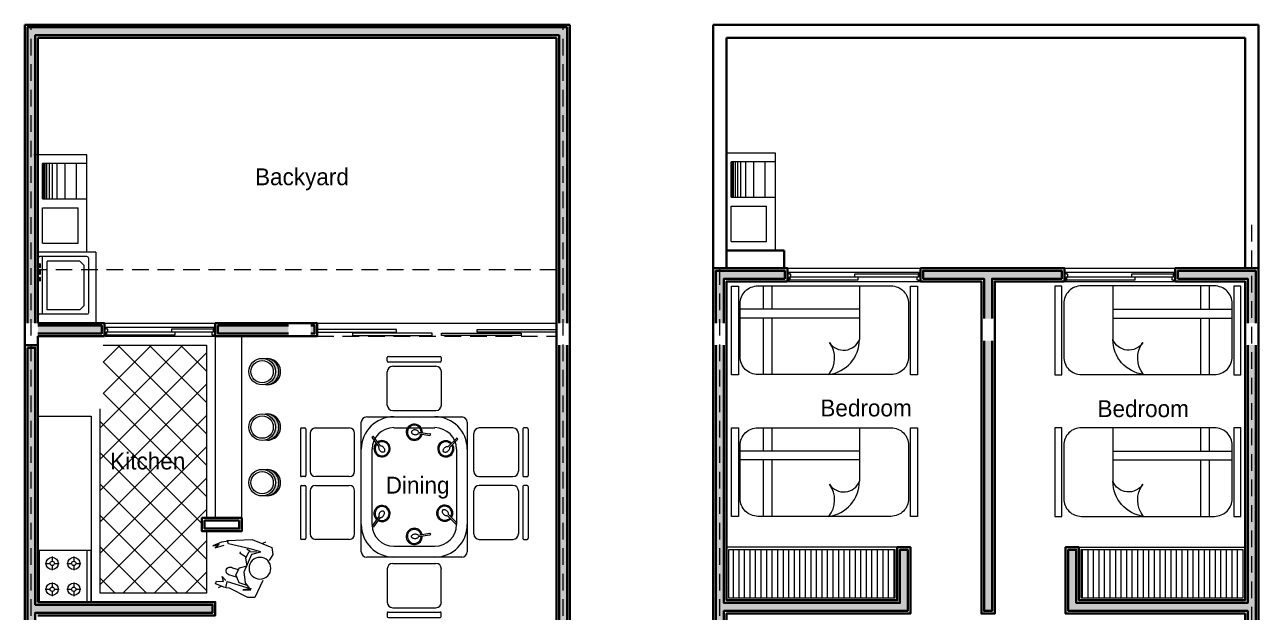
# Model space of a CAD drawing. Header units: inches. Extents: x 26.6 to 66.9, y -8.9 to 33.5.
# Drawn here: x 26.78 to 40.7, y 26.85 to 33.48 of the extents above; entities that cross this region are included whole.
import ezdxf

# ---------------------------------------------------------------- set-up
doc = ezdxf.new("R2010")
doc.units = ezdxf.units.IN
doc.header["$MEASUREMENT"] = 0
doc.linetypes.add('DASHED2', pattern=[0.375, 0.25, -0.125])
doc.linetypes.add('NASCOSTA', pattern=[0.375, 0.25, -0.125])
doc.layers.add('01-Text 1 75 int', color=250, linetype='Continuous')
doc.layers.add('17', color=147, linetype='Continuous')
for name, color, linetype, lineweight in [('13', 255, 'Continuous', 5), ('14', 255, 'Continuous', 5), ('2', 7, 'Continuous', 0), ('DOOR WINDOW 1 75', 251, 'Continuous', 9), ('FURNITURE E 1 75', 252, 'Continuous', 13), ('HATCH A 1 75', 9, 'Continuous', 0), ('SEGMENTED 1 75', 253, 'DASHED2', 5), ('WALL 1 75', 250, 'Continuous', 35)]:
    doc.layers.add(name, color=color, linetype=linetype, lineweight=lineweight)
doc.styles.add('SS_Projects_75_notes_interior', font='', dxfattribs={"height": 0.19})
doc.styles.get('SS_Projects_75_notes_interior').set_extended_font_data('Bahnschrift')

# ---------------------------------------------------------------- blocks, each defined once
blk = doc.blocks.new('Estufa')
for p, q in [((-0.3, -0.07), (0.3, -0.07)), ((-0.15, -0.195), (-0.15, -0.14)), ((0.15, -0.195), (0.15, -0.14)), ((-0.23, -0.22), (-0.175, -0.22)), ((-0.15, -0.3), (-0.15, -0.245)), ((-0.125, -0.22), (-0.07, -0.22)), ((0.07, -0.22), (0.125, -0.22)), ((0.15, -0.3), (0.15, -0.245)), ((0.175, -0.22), (0.23, -0.22)), ((-0.15, -0.445), (-0.15, -0.39)), ((0.15, -0.445), (0.15, -0.39)), ((-0.23, -0.47), (-0.175, -0.47)), ((-0.15, -0.55), (-0.15, -0.495)), ((-0.125, -0.47), (-0.07, -0.47)), ((0.07, -0.47), (0.125, -0.47)), ((0.15, -0.55), (0.15, -0.495)), ((0.175, -0.47), (0.23, -0.47)), ((-0.3, -0.62), (-0.3, -0.635)), ((-0.3, -0.635), (0.3, -0.635)), ((0.3, -0.635), (0.3, -0.62))]:
    blk.add_line(p, q)
blk.add_lwpolyline([(-0.3, -0.62), (0.3, -0.62), (0.3, -0.02), (-0.3, -0.02)], close=True)
for centre, radius in [((-0.15, -0.22), 0.0707), ((-0.15, -0.22), 0.025), ((0.15, -0.22), 0.0707), ((0.15, -0.22), 0.025), ((-0.15, -0.47), 0.0707), ((0.15, -0.47), 0.0707), ((-0.15, -0.47), 0.025), ((0.15, -0.47), 0.025)]:
    blk.add_circle(centre, radius)
blk = doc.blocks.new('A$C2BBA2BED')
at = {"layer": 'FURNITURE E 1 75'}
for p, q in [((0.883, 2.52), (0.883, 2.557)), ((1.48, 2.569), (0.895, 2.569)), ((1.48, 2.508), (0.895, 2.508)), ((1.375, 2.569), (1.375, 2.569)), ((1.492, 2.557), (1.492, 2.52)), ((1.591, 2.52), (1.591, 2.557)), ((2.128, 2.569), (1.603, 2.569)), ((2.128, 2.508), (1.603, 2.508)), ((2.023, 2.569), (2.023, 2.569)), ((2.14, 2.557), (2.14, 2.52)), ((0.883, 2.018), (0.883, 2.398)), ((1.431, 2.459), (0.944, 2.459)), ((1.492, 2.398), (1.492, 2.018)), ((1.591, 2.018), (1.591, 2.398)), ((2.079, 2.459), (1.652, 2.459)), ((2.14, 2.398), (2.14, 2.018)), ((0.944, 1.957), (1.431, 1.957)), ((1.263, 1.957), (1.431, 1.957)), ((1.652, 1.957), (2.079, 1.957)), ((1.911, 1.957), (2.079, 1.957)), ((0.683, 0.748), (0.683, 1.821)), ((0.744, 1.882), (2.204, 1.882)), ((2.265, 1.821), (2.265, 0.748)), ((1.028, 1.76), (1.025, 1.755)), ((1.13, 1.669), (1.026, 1.746)), ((1.142, 1.683), (1.037, 1.761)), ((1.049, 1.76), (1.9, 1.76)), ((1.927, 1.681), (2.032, 1.759)), ((1.939, 1.667), (2.043, 1.744)), ((2.041, 1.758), (2.044, 1.753)), ((0.002, 1.577), (0.002, 0.992)), ((0.051, 1.589), (0.014, 1.589)), ((0.063, 1.577), (0.063, 0.992)), ((0.551, 1.589), (0.173, 1.589)), ((2.398, 1.589), (2.775, 1.589)), ((2.885, 1.577), (2.885, 0.992)), ((2.897, 1.589), (2.934, 1.589)), ((2.946, 1.577), (2.946, 0.992)), ((0, 1.436), (0, 1.436)), ((0.112, 1.528), (0.112, 1.04)), ((0.612, 1.528), (0.612, 1.04)), ((0.805, 1.516), (0.805, 1.052)), ((2.143, 1.516), (2.143, 1.052)), ((2.337, 1.528), (2.337, 1.04)), ((2.836, 1.528), (2.836, 1.04)), ((0.914, 1.236), (0.934, 1.107)), ((0.932, 1.24), (0.952, 1.11)), ((2.077, 1.24), (2.057, 1.11)), ((2.094, 1.236), (2.075, 1.107)), ((0.014, 0.98), (0.051, 0.98)), ((0.173, 0.98), (0.551, 0.98)), ((0.947, 1.103), (0.941, 1.102)), ((2.062, 1.103), (2.068, 1.102)), ((2.775, 0.98), (2.398, 0.98)), ((2.934, 0.98), (2.897, 0.98)), ((1.151, 0.914), (1.06, 0.82)), ((1.164, 0.9), (1.073, 0.808)), ((1.919, 0.888), (2.01, 0.795)), ((1.931, 0.902), (2.023, 0.808)), ((1.9, 0.809), (1.049, 0.809)), ((1.06, 0.812), (1.064, 0.807)), ((2.023, 0.8), (2.018, 0.795)), ((2.204, 0.687), (0.744, 0.687)), ((0.944, 0.612), (1.431, 0.612)), ((1.263, 0.612), (1.431, 0.612)), ((1.652, 0.612), (2.079, 0.612)), ((1.911, 0.612), (2.079, 0.612)), ((0.883, 0.551), (0.883, 0.171)), ((1.492, 0.171), (1.492, 0.551)), ((1.591, 0.551), (1.591, 0.171)), ((1.591, 0.551), (1.591, 0.171)), ((2.14, 0.171), (2.14, 0.551)), ((0.883, 0.049), (0.883, 0.012)), ((1.48, 0.061), (0.895, 0.061)), ((1.431, 0.11), (0.944, 0.11)), ((1.375, 0), (1.375, 0)), ((1.492, 0.012), (1.492, 0.049)), ((1.591, 0.049), (1.591, 0.012)), ((2.128, 0.061), (1.603, 0.061)), ((2.079, 0.11), (1.652, 0.11)), ((2.023, 0), (2.023, 0)), ((2.14, 0.012), (2.14, 0.049)), ((1.48, 0), (0.895, 0)), ((2.128, 0), (1.603, 0))]:
    blk.add_line(p, q, dxfattribs=at)
for points in [[(1.13, 1.669, 0.033967), (1.13, 1.666, 0.107148), (1.132, 1.653, 0.079263), (1.139, 1.642, 0.066776), (1.151, 1.631, 0.066776), (1.166, 1.623, 0.079263), (1.18, 1.621, 0.107148), (1.193, 1.624, 0.141109), (1.2, 1.63, 0.141109), (1.203, 1.639, 0.107148), (1.201, 1.652, 0.079263), (1.194, 1.664, 0.066776), (1.182, 1.675, 0.066776)], [(1.182, 1.675, 0.066776), (1.167, 1.682, 0.079263), (1.153, 1.685, 0.096115), (1.142, 1.683, 0.141109)], [(1.939, 1.667, -0.033967), (1.939, 1.664, -0.107148), (1.937, 1.651, -0.079263), (1.93, 1.64, -0.066776), (1.917, 1.629, -0.066776), (1.903, 1.621, -0.079263), (1.889, 1.619, -0.107148), (1.876, 1.622, -0.141109), (1.869, 1.628, -0.141109), (1.866, 1.638, -0.107148), (1.868, 1.65, -0.079263), (1.875, 1.662, -0.066776), (1.887, 1.673, -0.066776)], [(1.887, 1.673, -0.066776), (1.902, 1.68, -0.079263), (1.915, 1.683, -0.096115), (1.927, 1.681, -0.141109)], [(0.914, 1.236, -0.033967), (0.912, 1.237, -0.107148), (0.901, 1.245, -0.079263), (0.894, 1.257, -0.066776), (0.89, 1.272, -0.066776), (0.891, 1.289, -0.079263), (0.895, 1.302, -0.107148), (0.903, 1.312, -0.141109), (0.913, 1.316, -0.141109), (0.922, 1.314, -0.107148), (0.933, 1.306, -0.079263), (0.94, 1.294, -0.066776), (0.944, 1.278, -0.066776)], [(0.944, 1.278, -0.066776), (0.943, 1.262, -0.079263), (0.939, 1.249, -0.096115), (0.932, 1.24, -0.141109)], [(2.065, 1.278, 0.066776), (2.065, 1.262, 0.079263), (2.069, 1.249, 0.096115), (2.077, 1.24, 0.141109)], [(2.094, 1.236, 0.033967), (2.097, 1.237, 0.107148), (2.107, 1.245, 0.079263), (2.114, 1.257, 0.066776), (2.118, 1.272, 0.066776), (2.118, 1.289, 0.079263), (2.113, 1.302, 0.107148), (2.105, 1.312, 0.141109), (2.096, 1.316, 0.141109), (2.086, 1.314, 0.107148), (2.076, 1.306, 0.079263), (2.069, 1.294, 0.066776), (2.065, 1.278, 0.066776)], [(1.164, 0.952, 0.066776), (1.155, 0.939, 0.079263), (1.151, 0.926, 0.096115), (1.151, 0.914, 0.141109)], [(1.164, 0.9, 0.033967), (1.166, 0.9, 0.107148), (1.179, 0.9, 0.079263), (1.192, 0.906, 0.066776), (1.204, 0.917, 0.066776), (1.213, 0.93, 0.079263), (1.217, 0.943, 0.107148), (1.217, 0.956, 0.141109), (1.211, 0.965, 0.141109), (1.202, 0.969, 0.107148), (1.189, 0.969, 0.079263), (1.177, 0.963, 0.066776), (1.164, 0.952, 0.066776)], [(1.919, 0.888, -0.033967), (1.917, 0.888, -0.107148), (1.903, 0.888, -0.079263), (1.891, 0.894, -0.066776), (1.878, 0.904, -0.066776), (1.869, 0.918, -0.079263), (1.865, 0.931, -0.107148), (1.866, 0.944, -0.141109), (1.871, 0.953, -0.141109), (1.88, 0.957, -0.107148), (1.893, 0.956, -0.079263), (1.906, 0.951, -0.066776), (1.918, 0.94, -0.066776)], [(1.918, 0.94, -0.066776), (1.928, 0.927, -0.079263), (1.932, 0.914, -0.096115), (1.931, 0.902, -0.141109)]]:
    blk.add_lwpolyline(points, format="xyb", dxfattribs=at)
for centre, radius, start, end in [((0.895, 2.557), 0.0122, 90, 180), ((0.895, 2.52), 0.0122, 180, 270), ((1.48, 2.557), 0.0122, 0, 90), ((1.48, 2.52), 0.0122, 270, 0), ((1.603, 2.557), 0.0122, 90, 180), ((1.603, 2.52), 0.0122, 180, 270), ((2.128, 2.557), 0.0122, 0, 90), ((2.128, 2.52), 0.0122, 270, 0), ((0.944, 2.398), 0.061, 90, 180), ((1.431, 2.398), 0.061, 0, 90), ((1.652, 2.398), 0.061, 90, 180), ((2.079, 2.398), 0.061, 0, 90), ((0.944, 2.018), 0.061, 180, 270), ((1.431, 2.018), 0.061, 270, 0), ((1.652, 2.018), 0.061, 180, 270), ((2.079, 2.018), 0.061, 270, 0), ((0.744, 1.821), 0.061, 90, 180), ((1.049, 1.516), 0.366, 90, 180), ((1.9, 1.516), 0.366, 0, 90), ((2.204, 1.821), 0.061, 0, 90), ((1.049, 1.516), 0.244, 90, 180), ((1.03, 1.751), 0.0061, 143.2925, 233.2925), ((1.033, 1.756), 0.0061, 53.2925, 143.2925), ((1.174, 1.648), 0.0914, 149.7131, 138.234), ((1.174, 1.648), 0.0792, 150.7061, 137.4532), ((1.906, 1.648), 0.0914, 45.1576, 33.6664), ((1.906, 1.648), 0.0792, 46.4694, 33.198), ((1.9, 1.516), 0.244, 0, 90), ((2.036, 1.754), 0.0061, 36.7075, 126.7075), ((2.039, 1.749), 0.0061, 306.7075, 36.7075), ((0.014, 1.577), 0.0122, 90, 180), ((0.051, 1.577), 0.0122, 0, 90), ((0.173, 1.528), 0.061, 90, 180), ((0.551, 1.528), 0.061, 0, 90), ((2.398, 1.528), 0.061, 90, 180), ((2.775, 1.528), 0.061, 0, 90), ((2.897, 1.577), 0.0122, 90, 180), ((2.934, 1.577), 0.0122, 0, 90), ((0.917, 1.284), 0.0914, 283.8024, 272.3233), ((0.917, 1.284), 0.0792, 284.5832, 271.3303), ((2.092, 1.284), 0.0914, 267.6767, 256.1976), ((2.092, 1.284), 0.0792, 268.6697, 255.4168), ((0.014, 0.992), 0.0122, 180, 270), ((0.051, 0.992), 0.0122, 270, 0), ((0.173, 1.04), 0.061, 180, 270), ((0.551, 1.04), 0.061, 270, 0), ((1.049, 1.052), 0.366, 180, 270), ((1.049, 1.052), 0.244, 180, 270), ((0.94, 1.108), 0.0061, 188.7439, 278.7439), ((0.946, 1.109), 0.0061, 278.7439, 8.7439), ((1.178, 0.941), 0.0914, 237.1641, 225.6272), ((1.178, 0.941), 0.0792, 238.9695, 225.6272), ((1.905, 0.929), 0.0914, 314.3728, 302.8359), ((1.905, 0.929), 0.0792, 314.3728, 301.0305), ((1.9, 1.052), 0.366, 270, 0), ((1.9, 1.052), 0.244, 270, 0), ((2.063, 1.109), 0.0061, 171.2561, 261.2561), ((2.069, 1.108), 0.0061, 261.2561, 351.2561), ((2.398, 1.04), 0.061, 180, 270), ((2.775, 1.04), 0.061, 270, 0), ((2.897, 0.992), 0.0122, 180, 270), ((2.934, 0.992), 0.0122, 270, 0), ((0.744, 0.748), 0.061, 180, 270), ((1.064, 0.816), 0.0061, 135.6272, 225.6272), ((1.068, 0.812), 0.0061, 225.6272, 315.6272), ((2.014, 0.8), 0.0061, 224.3728, 314.3728), ((2.018, 0.804), 0.0061, 314.3728, 44.3728), ((2.204, 0.748), 0.061, 270, 0), ((0.944, 0.551), 0.061, 90, 180), ((1.431, 0.551), 0.061, 0, 90), ((1.652, 0.551), 0.061, 90, 180), ((2.079, 0.551), 0.061, 0, 90), ((0.944, 0.171), 0.061, 180, 270), ((1.431, 0.171), 0.061, 270, 0), ((1.652, 0.171), 0.061, 180, 270), ((2.079, 0.171), 0.061, 270, 0), ((0.895, 0.049), 0.0122, 90, 180), ((0.895, 0.012), 0.0122, 180, 270), ((1.48, 0.049), 0.0122, 0, 90), ((1.48, 0.012), 0.0122, 270, 0), ((1.603, 0.049), 0.0122, 90, 180), ((1.603, 0.012), 0.0122, 180, 270), ((2.128, 0.049), 0.0122, 0, 90), ((2.128, 0.012), 0.0122, 270, 0)]:
    blk.add_arc(centre, radius, start, end, dxfattribs=at)
blk = doc.blocks.new('fsdfs')
at = {"layer": '13'}
for p, q in [((248.133, 133.509), (247.99, 133.325)), ((248.203, 133.542), (248.133, 133.509)), ((248.368, 133.405), (248.203, 133.542)), ((247.997, 133.247), (248.209, 133.438)), ((248.118, 133.407), (248.2, 133.446)), ((248.209, 133.438), (248.118, 133.407)), ((248.2, 133.446), (248.18, 133.348)), ((248.18, 133.348), (248.22, 133.23)), ((247.919, 133.268), (247.877, 133.268)), ((247.99, 133.325), (247.954, 133.306)), ((247.954, 133.306), (247.997, 133.247)), ((248.22, 133.23), (248.382, 133.087)), ((248.595, 133.19), (248.529, 133.234)), ((248.382, 133.087), (248.486, 133.103)), ((248.486, 133.103), (248.392, 133.022)), ((248.455, 132.937), (248.62, 133.112)), ((248.62, 133.112), (248.595, 133.19)), ((248.392, 133.022), (248.194, 132.866)), ((248.196, 132.828), (248.455, 132.937)), ((248.579, 133.028), (248.541, 133.028)), ((248.194, 132.866), (248.196, 132.828))]:
    blk.add_line(p, q, dxfattribs=at)
for points in [[(248.183, 133.381), (248.113, 133.317), (248.119, 133.219), (248.188, 133.166), (248.277, 133.18), (248.302, 133.098), (248.363, 133.048), (248.441, 133.08)], [(247.945, 133.296), (247.869, 133.215), (247.893, 133.192), (247.96, 133.227), (247.972, 133.172), (247.989, 133.228)], [(248.303, 133.083), (248.267, 133.023), (248.276, 133.005)], [(248.469, 133.089), (248.464, 133.1)], [(248.377, 133.048), (248.354, 133.008)], [(248.207, 132.84), (248.128, 132.817), (248.023, 132.814), (248.095, 132.83), (248.037, 132.846), (248.142, 132.862)]]:
    blk.add_lwpolyline(points, dxfattribs=at)
blk.add_lwpolyline([(248.123, 133.256), (248.048, 133.184, 1.178274), (248.119, 133.132), (248.168, 133.177)], format="xyb", dxfattribs=at)
blk.add_circle((248.397, 133.268), 0.123, dxfattribs=at)
blk = doc.blocks.new('Cama sencilla')
at = {"layer": 'FURNITURE E 1 75', "lineweight": 5, "ltscale": 0.5}
for p, q in [((-1.002, 1.442), (-0.398, 1.442)), ((-0.738, 1.442), (-0.738, 0.097)), ((-0.638, 1.442), (-0.638, 0.097)), ((-1.002, 0.455), (-0.738, 0.455)), ((-0.638, 0.455), (-0.002, 0.455)), ((-1.002, 0.355), (-0.738, 0.355)), ((-0.638, 0.355), (-0.002, 0.355))]:
    blk.add_line(p, q, dxfattribs=at)
for points in [[(-0.999, 2.017), (-0.999, 2.095), (0, 2.095), (0, 2.017)], [(-0.999, 0), (-0.999, 0.078), (0, 0.078), (0, 0)]]:
    blk.add_lwpolyline(points, close=True, dxfattribs=at)
blk.add_lwpolyline([(-1.002, 0.297), (-1.002, 1.797, -0.414214), (-0.802, 1.997), (-0.202, 1.997, -0.414214), (-0.002, 1.797), (-0.002, 0.297, -0.414214), (-0.202, 0.097), (-0.802, 0.097, -0.414214)], format="xyb", close=True, dxfattribs=at)
for centre, radius, start, end in [((-0.468, 1.265), 0.191, 303.2458, 68.4768), ((-0.398, 1.042), 0.4, 7.7984, 90), ((-0.188, 0.864), 0.298, 51.2596, 126.0026)]:
    blk.add_arc(centre, radius, start, end, dxfattribs=at)

msp = doc.modelspace()

# ---------------------------------------------------------------- hatches: boundary and pattern name
at = {"layer": 'FURNITURE E 1 75'}
for points in [[(29.534, 29.71, 0.06046), (29.499, 29.71, -0.339917), (29.61, 29.565, -0.339917), (29.499, 29.42, 0.06046), (29.534, 29.419, 0.789853)], [(29.535, 29.084, 0.06046), (29.5, 29.083, -0.339917), (29.611, 28.939, -0.339917), (29.5, 28.794, 0.06046), (29.535, 28.793, 0.789853)], [(29.534, 28.167, -0.06046), (29.499, 28.168, 0.339917), (29.61, 28.312, 0.339917), (29.499, 28.457, -0.06046), (29.534, 28.458, -0.789853)]]:
    msp.add_hatch(color=256, dxfattribs=at).paths.add_polyline_path(points)
at = {"layer": 'FURNITURE E 1 75', "lineweight": 0}
h = msp.add_hatch(dxfattribs=at)
h.set_pattern_fill('ANSI31', color=256, scale=0.5, angle=45, style=0)
h.set_pattern_definition([(90, (-660.4095, 24.035986), (-0.0625, 2e-17), [])])
h.paths.add_polyline_path([(36.6, 27.009), (36.6, 27.559), (34.725, 27.559), (34.725, 27.009)])
h.paths.add_polyline_path([(40.525, 27.009), (40.525, 27.559), (38.7, 27.559), (38.7, 27.009)])
at = {"layer": 'HATCH A 1 75', "lineweight": 0}
h = msp.add_hatch(dxfattribs=at)
h.set_pattern_fill('ANSI37', color=256, scale=2, style=0)
h.set_pattern_definition([(45, (-658.22597, 24.01599), (-0.176776695, 0.176776695), []), (135, (-658.22597, 24.01599), (-0.176776695, -0.176776695), [])])
h.paths.add_polyline_path([(27.705, 29.195), (27.675, 29.195), (27.675, 29.21), (27.705, 29.21)], flags=16)
h.paths.add_polyline_path([(28.076, 29.466), (28.369, 29.466), (28.369, 29.316), (28.076, 29.316)], flags=24)
h.paths.add_polyline_path([(28.116, 27.914), (28.329, 27.914), (28.329, 27.764), (28.116, 27.764)], flags=25)
h.paths.add_polyline_path([(28.116, 27.439), (28.329, 27.439), (28.329, 27.289), (28.116, 27.289)], flags=24)
h.paths.add_polyline_path([(27.709, 27.19), (27.923, 27.19), (27.923, 27.04), (27.709, 27.04)], flags=9)
h.paths.add_polyline_path([(27.89, 29.077), (28.172, 29.077), (28.172, 28.927), (27.89, 28.927)], flags=24)
h.paths.add_polyline_path([(28.749, 29.077), (28.963, 29.077), (28.963, 28.927), (28.749, 28.927)], flags=24)
h.paths.add_polyline_path([(27.689, 28.675), (28.401, 28.675), (28.4, 28.442), (27.689, 28.443)], flags=24)
h.paths.add_polyline_path([(28.831, 27.914), (28.831, 29.864), (27.665, 29.864), (27.665, 29.145), (27.631, 29.145), (27.631, 27.064), (28.831, 27.064), (28.831, 27.764), (28.781, 27.764), (28.781, 27.914)])
at = {"layer": 'WALL 1 75'}
msp.add_hatch(color=256, dxfattribs=at).paths.add_polyline_path([(26.811, 30.114), (26.856, 30.114), (26.856, 33.451), (26.811, 33.451)])
h = msp.add_hatch(color=256, dxfattribs=at)
h.paths.add_polyline_path([(27.651, 30.084), (26.931, 30.084), (26.931, 29.994), (27.651, 29.994)])
h.paths.add_polyline_path([(29.756, 30.084), (28.961, 30.084), (28.961, 29.994), (29.756, 29.994)])
h.paths.add_polyline_path([(30.051, 30.084), (30.006, 30.084), (30.006, 29.994), (30.051, 29.994)])
h.paths.add_polyline_path([(32.901, 33.451), (32.856, 33.451), (32.856, 30.114), (32.901, 30.114)])
h.paths.add_polyline_path([(32.856, 33.451), (26.856, 33.451), (26.856, 30.114), (26.901, 30.114), (26.901, 33.361), (32.811, 33.361), (32.811, 30.114), (32.856, 30.114)])
h = msp.add_hatch(color=256, dxfattribs=at)
h.paths.add_polyline_path([(34.625, 30.704), (34.625, 30.114), (34.67, 30.114), (34.67, 30.614), (35.357, 30.614), (35.357, 30.704)])
h.paths.add_polyline_path([(34.58, 30.114), (34.625, 30.114), (34.625, 30.704), (34.58, 30.704)])
h.paths.add_polyline_path([(36.917, 30.704), (36.917, 30.614), (37.605, 30.614), (37.605, 30.164), (37.695, 30.164), (37.695, 30.614), (38.482, 30.614), (38.482, 30.704)])
h.paths.add_polyline_path([(39.792, 30.704), (39.792, 30.614), (40.58, 30.614), (40.58, 30.114), (40.625, 30.114), (40.625, 30.704)])
h.paths.add_polyline_path([(40.625, 30.114), (40.67, 30.114), (40.67, 30.704), (40.625, 30.704)])
h.paths.add_polyline_path([(39.637, 30.734), (39.85, 30.734), (39.85, 30.584), (39.637, 30.584)], flags=9)
h = msp.add_hatch(color=256, dxfattribs=at)
h.paths.add_polyline_path([(26.811, 29.834), (26.901, 29.834), (26.901, 26.934), (28.901, 26.934), (28.901, 26.844), (26.901, 26.844), (26.901, 26.243), (26.811, 26.243)])
h.paths.add_polyline_path([(27.961, 25.784), (28.811, 25.784), (28.811, 26.084), (28.901, 26.084), (28.901, 25.694), (27.961, 25.694)])
h = msp.add_hatch(color=256, dxfattribs=at)
h.paths.add_polyline_path([(32.856, 29.864), (32.811, 29.864), (32.811, 26.214), (32.856, 26.214)])
h.paths.add_polyline_path([(32.856, 26.214), (32.901, 26.214), (32.901, 29.864), (32.856, 29.864)])
h = msp.add_hatch(color=256, dxfattribs=at)
h.paths.add_polyline_path([(34.625, 29.864), (34.58, 29.864), (34.58, 26.214), (34.625, 26.214)])
h.paths.add_polyline_path([(34.67, 29.864), (34.625, 29.864), (34.625, 26.214), (34.67, 26.214), (34.67, 26.864), (36.745, 26.864), (36.745, 27.554), (36.655, 27.554), (36.655, 26.954), (34.67, 26.954)])
h.paths.add_polyline_path([(37.695, 29.914), (37.605, 29.914), (37.605, 26.864), (37.695, 26.864)])
h.paths.add_polyline_path([(38.645, 26.954), (38.645, 27.554), (38.555, 27.554), (38.555, 26.864), (40.58, 26.864), (40.58, 26.214), (40.625, 26.214), (40.625, 29.864), (40.58, 29.864), (40.58, 26.954)])
h.paths.add_polyline_path([(40.625, 26.214), (40.67, 26.214), (40.67, 29.864), (40.625, 29.864)])

# ---------------------------------------------------------------- linework, layer by layer
at = {"layer": 'DOOR WINDOW 1 75'}
for p, q in [((35.412, 30.636), (35.412, 30.601)), ((36.867, 30.631), (35.412, 30.631)), ((36.863, 30.666), (36.863, 30.631)), ((38.537, 30.636), (38.537, 30.601)), ((39.742, 30.631), (38.537, 30.631)), ((39.738, 30.666), (39.738, 30.631)), ((27.705, 30.016), (27.705, 29.981)), ((28.911, 30.011), (27.705, 30.011)), ((28.906, 30.046), (28.906, 30.011))]:
    msp.add_line(p, q, dxfattribs=at)
for points in [[(36.877, 30.684), (35.397, 30.684), (35.397, 30.674), (35.387, 30.674), (35.387, 30.594), (35.397, 30.594), (35.397, 30.584), (36.877, 30.584)], [(35.407, 30.584), (35.407, 30.636), (36.863, 30.636)], [(35.412, 30.601), (36.185, 30.601), (36.185, 30.631)], [(36.863, 30.666), (36.145, 30.666), (36.145, 30.636)], [(36.867, 30.684), (36.867, 30.631)], [(36.877, 30.584), (36.877, 30.594), (36.887, 30.594), (36.887, 30.674), (36.877, 30.674), (36.877, 30.684)], [(39.752, 30.684), (38.522, 30.684), (38.522, 30.674), (38.512, 30.674), (38.512, 30.594), (38.522, 30.594), (38.522, 30.584), (39.752, 30.584)], [(38.532, 30.584), (38.532, 30.636), (39.738, 30.636)], [(38.537, 30.601), (39.31, 30.601), (39.31, 30.631)], [(39.738, 30.666), (39.27, 30.666), (39.27, 30.636)], [(39.742, 30.684), (39.742, 30.631)], [(39.752, 30.584), (39.752, 30.594), (39.762, 30.594), (39.762, 30.674), (39.752, 30.674), (39.752, 30.684)], [(28.921, 30.064), (27.691, 30.064), (27.691, 30.054), (27.681, 30.054), (27.681, 29.974), (27.691, 29.974), (27.691, 29.964), (28.921, 29.964)], [(27.701, 29.964), (27.701, 30.016), (28.906, 30.016)], [(27.705, 29.981), (28.479, 29.981), (28.479, 30.011)], [(28.906, 30.046), (28.439, 30.046), (28.439, 30.016)], [(28.911, 30.064), (28.911, 30.011)], [(28.921, 29.964), (28.921, 29.974), (28.931, 29.974), (28.931, 30.054), (28.921, 30.054), (28.921, 30.064)]]:
    msp.add_lwpolyline(points, dxfattribs=at)
for points in [[(35.422, 30.636, 0.414214), (35.427, 30.641), (35.427, 30.661, 0.414214), (35.422, 30.666), (35.407, 30.666), (35.407, 30.684)], [(36.852, 30.631, 0.414214), (36.847, 30.626), (36.847, 30.606, 0.414214), (36.852, 30.601), (36.867, 30.601), (36.867, 30.584)], [(38.547, 30.636, 0.414214), (38.552, 30.641), (38.552, 30.661, 0.414214), (38.547, 30.666), (38.532, 30.666), (38.532, 30.684)], [(39.727, 30.631, 0.414214), (39.722, 30.626), (39.722, 30.606, 0.414214), (39.727, 30.601), (39.742, 30.601), (39.742, 30.584)], [(27.716, 30.016, 0.414214), (27.721, 30.021), (27.721, 30.041, 0.414214), (27.716, 30.046), (27.701, 30.046), (27.701, 30.064)], [(28.896, 30.011, 0.414214), (28.891, 30.006), (28.891, 29.986, 0.414214), (28.896, 29.981), (28.911, 29.981), (28.911, 29.964)]]:
    msp.add_lwpolyline(points, format="xyb", dxfattribs=at)
at = {"layer": 'FURNITURE E 1 75', "lineweight": 0}
for p, q in [((35.251, 32.031), (34.7, 32.031)), ((35.251, 32.031), (35.251, 32.031)), ((35.251, 30.934), (35.251, 32.031)), ((27.483, 32.011), (26.883, 32.011)), ((26.983, 31.514), (26.983, 31.914)), ((27.483, 31.914), (26.983, 31.914)), ((26.984, 31.514), (26.984, 31.914)), ((26.985, 31.514), (26.985, 31.914)), ((26.988, 31.514), (26.988, 31.914)), ((26.993, 31.514), (26.993, 31.914)), ((26.998, 31.514), (26.998, 31.914)), ((27.012, 31.514), (27.012, 31.914)), ((27.031, 31.514), (27.031, 31.914)), ((27.06, 31.514), (27.06, 31.914)), ((27.094, 31.514), (27.094, 31.914)), ((27.149, 31.514), (27.149, 31.914)), ((27.237, 31.514), (27.237, 31.914)), ((27.367, 31.514), (27.367, 31.914)), ((27.483, 32.011), (27.483, 32.011)), ((27.483, 30.914), (27.483, 32.011)), ((34.751, 31.534), (34.751, 31.934)), ((35.251, 31.934), (34.751, 31.934)), ((34.753, 31.534), (34.753, 31.934)), ((34.754, 31.534), (34.754, 31.934)), ((34.757, 31.534), (34.757, 31.934)), ((34.761, 31.534), (34.761, 31.934)), ((34.767, 31.534), (34.767, 31.934)), ((34.78, 31.534), (34.78, 31.934)), ((34.799, 31.534), (34.799, 31.934)), ((34.828, 31.534), (34.828, 31.934)), ((34.862, 31.534), (34.862, 31.934)), ((34.917, 31.534), (34.917, 31.934)), ((35.006, 31.534), (35.006, 31.934)), ((35.136, 31.534), (35.136, 31.934)), ((26.983, 31.514), (27.483, 31.514)), ((34.751, 31.534), (35.251, 31.534)), ((26.983, 31.014), (26.983, 31.414)), ((26.983, 31.414), (27.383, 31.414)), ((27.383, 31.014), (27.383, 31.414)), ((34.751, 31.034), (34.751, 31.434)), ((34.751, 31.434), (35.151, 31.434)), ((35.151, 31.034), (35.151, 31.434)), ((27.583, 30.914), (26.931, 30.914)), ((26.983, 31.014), (27.383, 31.014)), ((27.583, 30.914), (27.583, 30.114)), ((34.751, 31.034), (35.151, 31.034)), ((26.933, 30.233), (26.933, 30.843)), ((27.483, 30.863), (26.953, 30.863)), ((26.983, 30.213), (26.983, 30.863)), ((27.033, 30.263), (27.033, 30.813)), ((27.403, 30.813), (27.033, 30.813)), ((27.453, 30.763), (27.403, 30.813)), ((27.453, 30.313), (27.453, 30.763)), ((27.503, 30.233), (27.503, 30.843)), ((27.483, 30.213), (26.953, 30.213)), ((27.403, 30.263), (27.033, 30.263)), ((27.453, 30.313), (27.403, 30.263)), ((36.625, 27.584), (34.7, 27.584)), ((38.675, 27.584), (40.55, 27.584))]:
    msp.add_line(p, q, dxfattribs=at)
at = {"layer": 'FURNITURE E 1 75'}
for p, q in [((28.931, 29.964), (28.931, 27.914)), ((29.231, 27.914), (29.231, 29.964)), ((26.931, 29.064), (27.531, 29.064)), ((27.531, 29.064), (27.531, 26.964))]:
    msp.add_line(p, q, dxfattribs=at)
for points in [[(30.081, 30.009), (30.976, 30.009), (30.976, 30.039), (30.081, 30.039)], [(30.478, 29.972), (31.378, 29.972), (31.378, 30.001), (30.478, 30.001)], [(32.384, 29.972), (31.484, 29.972), (31.484, 30.001), (32.384, 30.001)], [(32.781, 30.009), (31.886, 30.009), (31.886, 30.039), (32.781, 30.039)]]:
    msp.add_lwpolyline(points, close=True, dxfattribs=at)
for points in [[(27.665, 29.864), (28.831, 29.864), (28.831, 27.914)], [(28.831, 27.764), (28.831, 27.064), (27.631, 27.064), (27.631, 29.145)]]:
    msp.add_lwpolyline(points, dxfattribs=at)
at = {"layer": 'FURNITURE E 1 75', "lineweight": 0}
msp.add_lwpolyline([(28.831, 27.93), (28.831, 27.914)], dxfattribs=at)
for points in [[(34.725, 27.559), (36.6, 27.559), (36.6, 27.009), (34.725, 27.009)], [(38.7, 27.559), (40.525, 27.559), (40.525, 27.009), (38.7, 27.009)]]:
    msp.add_lwpolyline(points, close=True, dxfattribs=at)
at = {"layer": 'FURNITURE E 1 75'}
for centre, radius in [((29.46, 29.565), 0.15), ((29.46, 29.565), 0.126), ((29.46, 28.939), 0.15), ((29.46, 28.939), 0.126), ((29.46, 28.312), 0.15), ((29.46, 28.312), 0.126)]:
    msp.add_circle(centre, radius, dxfattribs=at)
at = {"layer": 'FURNITURE E 1 75', "lineweight": 0}
for centre, start, end in [((26.953, 30.843), 90, 180), ((27.483, 30.843), 0, 90), ((26.953, 30.233), 180, 270), ((27.483, 30.233), 270, 0)]:
    msp.add_arc(centre, 0.02, start, end, dxfattribs=at)
at = {"layer": 'FURNITURE E 1 75'}
for centre, radius, start, end in [((29.521, 29.565), 0.147, 261.5102, 98.4898), ((29.5, 29.565), 0.15, 283.3929, 76.6071), ((29.521, 28.939), 0.147, 261.5102, 98.4898), ((29.5, 28.939), 0.15, 283.3929, 76.6071), ((29.521, 28.312), 0.147, 261.5102, 98.4898), ((29.5, 28.312), 0.15, 283.3929, 76.6071)]:
    msp.add_arc(centre, radius, start, end, dxfattribs=at)
at = {"layer": 'FURNITURE E 1 75', "lineweight": 0}
for centre in [(26.951, 30.761), (26.951, 30.686), (26.951, 30.609)]:
    msp.add_ellipse(centre, major_axis=(0, 0.0269), ratio=0.224876, dxfattribs=at)
at = {"layer": 'SEGMENTED 1 75', "linetype": 'NASCOSTA', "lineweight": 9, "ltscale": 0.75}
for p, q in [((26.856, 20.484), (26.856, 33.481)), ((32.856, 20.484), (32.856, 33.481)), ((40.625, 20.684), (40.625, 31.234)), ((32.781, 30.714), (26.931, 30.714)), ((34.625, 20.484), (34.625, 30.734)), ((30.081, 29.964), (32.781, 29.964))]:
    msp.add_line(p, q, dxfattribs=at)
at = {"layer": 'WALL 1 75'}
for p, q in [((32.931, 33.481), (26.781, 33.481)), ((26.781, 33.481), (26.781, 20.484)), ((32.931, 20.484), (32.931, 33.481)), ((34.55, 33.481), (40.7, 33.481)), ((32.781, 33.331), (26.931, 33.331)), ((26.931, 30.114), (26.931, 33.331)), ((32.781, 20.484), (32.781, 33.331)), ((34.7, 30.734), (34.7, 33.331)), ((34.7, 33.331), (40.55, 33.331)), ((40.55, 33.331), (40.55, 30.734)), ((35.351, 30.934), (34.7, 30.934)), ((35.351, 30.934), (35.351, 30.734)), ((39.762, 30.584), (39.762, 30.734)), ((27.681, 30.114), (26.931, 30.114)), ((27.681, 30.114), (27.681, 29.964)), ((26.931, 29.964), (27.681, 29.964)), ((26.931, 29.964), (26.931, 26.964)), ((29.081, 27.914), (29.081, 27.914))]:
    msp.add_line(p, q, dxfattribs=at)
at = {"layer": 'WALL 1 75', "lineweight": 5}
for p, q in [((35.387, 30.734), (36.887, 30.734)), ((38.512, 30.734), (39.762, 30.734)), ((35.397, 30.584), (35.387, 30.584)), ((36.887, 30.584), (36.877, 30.584)), ((38.522, 30.584), (38.512, 30.584)), ((39.762, 30.584), (39.752, 30.584)), ((27.681, 30.114), (28.931, 30.114)), ((29.081, 27.914), (28.931, 27.914))]:
    msp.add_line(p, q, dxfattribs=at)
at = {"layer": 'WALL 1 75', "lineweight": 0}
for p, q in [((27.681, 30.114), (28.931, 30.114)), ((30.081, 30.114), (32.781, 30.114))]:
    msp.add_line(p, q, dxfattribs=at)
at = {"layer": 'WALL 1 75'}
for points in [[(26.811, 30.114), (26.811, 33.451), (32.901, 33.451), (32.901, 30.114)], [(34.55, 30.734), (35.387, 30.734), (35.387, 30.584), (34.7, 30.584), (34.7, 26.984), (36.625, 26.984), (36.625, 27.584), (36.775, 27.584), (36.775, 26.834), (34.7, 26.834), (34.7, 24.684), (37.15, 24.684), (37.15, 24.534), (34.7, 24.534), (34.7, 20.634), (34.775, 20.634), (34.775, 20.484), (34.55, 20.484), (34.55, 33.481)], [(40.7, 20.184), (40.7, 33.481)], [(32.811, 30.114), (32.811, 33.361), (26.901, 33.361), (26.901, 30.114)], [(34.58, 30.114), (34.58, 30.704), (35.357, 30.704), (35.357, 30.614), (34.67, 30.614), (34.67, 30.114)], [(37.605, 30.164), (37.605, 30.614), (36.917, 30.614), (36.917, 30.704), (38.482, 30.704), (38.482, 30.614), (37.695, 30.614), (37.695, 30.164)], [(40.7, 30.734), (39.762, 30.734), (39.762, 30.584), (40.55, 30.584), (40.55, 26.984), (38.675, 26.984), (38.675, 27.584), (38.525, 27.584), (38.525, 26.834), (40.55, 26.834), (40.55, 25.634)], [(40.67, 30.114), (40.67, 30.704), (39.792, 30.704), (39.792, 30.614), (40.58, 30.614), (40.58, 30.114)], [(26.931, 30.084), (27.651, 30.084), (27.651, 29.994), (26.931, 29.994)], [(29.756, 29.994), (28.961, 29.994), (28.961, 30.084), (29.756, 30.084)], [(30.008, 30.084), (30.051, 30.084), (30.051, 29.994), (30.008, 29.994)], [(26.931, 26.213), (26.781, 26.213), (26.781, 29.864), (26.931, 29.864)], [(32.811, 26.214), (32.811, 29.864)], [(32.901, 29.864), (32.901, 26.214)], [(34.58, 26.214), (34.58, 29.864)], [(34.67, 29.864), (34.67, 26.954), (36.655, 26.954), (36.655, 27.554), (36.745, 27.554), (36.745, 26.864), (34.67, 26.864), (34.67, 26.214)], [(37.695, 29.914), (37.695, 26.864), (37.605, 26.864), (37.605, 29.914)], [(40.58, 29.864), (40.58, 26.954), (38.645, 26.954), (38.645, 27.554), (38.555, 27.554), (38.555, 26.864), (40.58, 26.864), (40.58, 26.214)], [(40.67, 26.214), (40.67, 29.864)], [(29.231, 27.914), (29.231, 27.764), (28.781, 27.764), (28.781, 27.914), (29.231, 27.914)], [(29.201, 27.884), (29.201, 27.794), (28.811, 27.794), (28.811, 27.884), (29.201, 27.884)], [(26.931, 26.964), (28.931, 26.964), (28.931, 26.814), (26.931, 26.814)]]:
    msp.add_lwpolyline(points, dxfattribs=at)
for points in [[(36.887, 30.734), (38.512, 30.734), (38.512, 30.584), (37.725, 30.584), (37.725, 26.834), (37.575, 26.834), (37.575, 30.584), (36.887, 30.584)], [(28.931, 30.114), (30.081, 30.114), (30.081, 29.964), (28.931, 29.964)], [(26.811, 29.834), (26.901, 29.834), (26.901, 26.934), (28.901, 26.934), (28.901, 26.844), (26.901, 26.844), (26.901, 26.243), (26.811, 26.243)]]:
    msp.add_lwpolyline(points, close=True, dxfattribs=at)

# ---------------------------------------------------------------- block references
at = {"layer": '14', "color": 0, "xscale": -1, "rotation": 205.125481116735}
msp.add_blockref('fsdfs', (-252.044, 42.534), dxfattribs=at)
at = {"layer": '17', "rotation": 90}
msp.add_blockref('A$C2BBA2BED', (32.461, 26.789), dxfattribs=at)
at = {"layer": '2', "lineweight": 30}
for p, xscale, yscale, zscale, rotation in [((34.756, 29.53), 1.000715737262453, 1.000715737262453, 1.000715737262453, 270), ((40.502, 29.53), -1.000715737262453, 1.000715737260862, 1.000715737262267, 90), ((34.756, 27.93), 1.000715737262453, 1.000715737262453, 1.000715737262453, 270), ((40.502, 27.93), -1.000715737262453, 1.000715737260862, 1.000715737262267, 90)]:
    msp.add_blockref('Cama sencilla', p, dxfattribs=dict(at, xscale=xscale, yscale=yscale, zscale=zscale, rotation=rotation))
at = {"layer": 'FURNITURE E 1 75', "xscale": 0.9730000000000132, "yscale": 0.9730000000000132, "zscale": 0.9730000000000132, "rotation": 270}
msp.add_blockref('Estufa', (27.549, 27.255), dxfattribs=at)

# ---------------------------------------------------------------- texts
at = {"layer": '01-Text 1 75 int', "char_height": 0.19, "attachment_point": 1, "style": 'SS_Projects_75_notes_interior'}
for s, insert in [('Backyard', (29.38, 31.859)), ('Bedroom', (35.758, 29.25)), ('Bedroom', (38.885, 29.242)), ('Kitchen', (27.746, 28.651)), ('Dining', (30.854, 28.379))]:
    msp.add_mtext_dynamic_manual_height_columns(s, width=6.34854, gutter_width=1.5, heights=[0], dxfattribs=dict(at, insert=insert))

doc.saveas('drawing.dxf')
